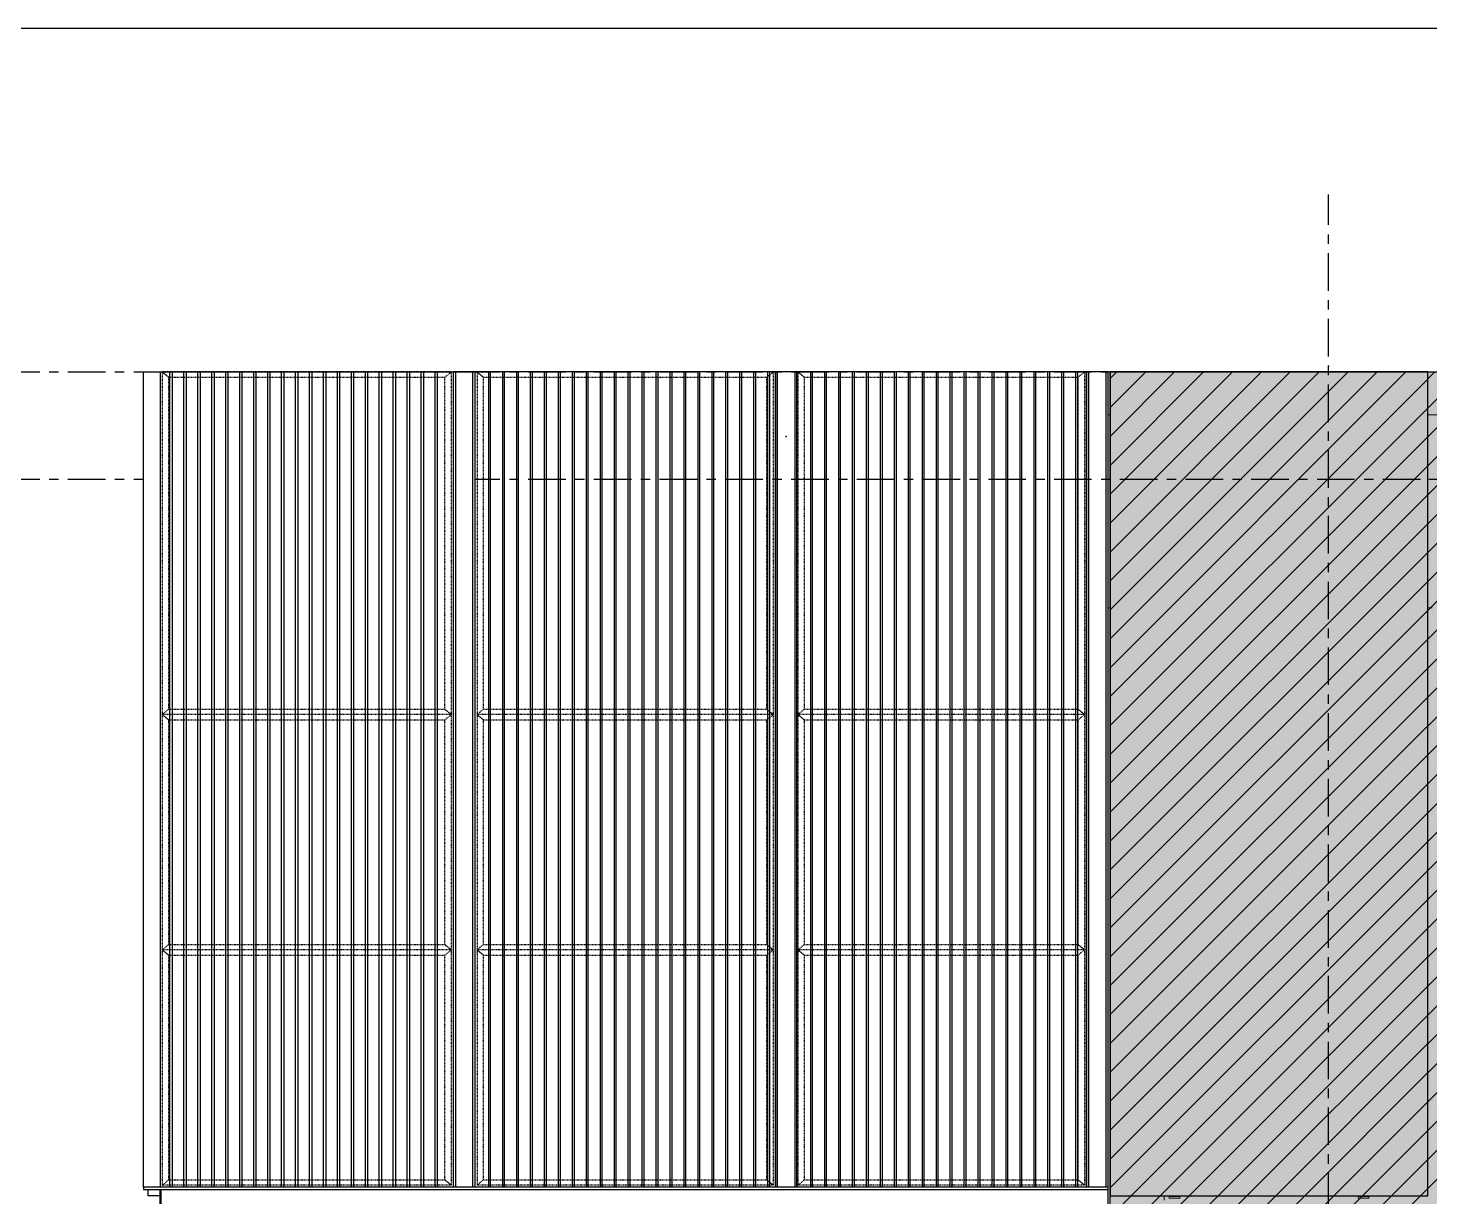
# Model space of a CAD drawing. Header units: millimetres. Extents: x 3774 to 718460, y -768339 to 192544.
# Drawn here: x 442899 to 449429, y -719312 to -713864 of the extents above; entities that cross this region are included whole.
import ezdxf
from ezdxf.enums import TextEntityAlignment as Align
from ezdxf.xclip import XClip

# ---------------------------------------------------------------- set-up
doc = ezdxf.new("R2010")
doc.units = ezdxf.units.MM
doc.header["$XCLIPFRAME"] = 0
doc.set_wipeout_variables(frame=1)
for name, pattern in [('TA_GL_000.70000', [1.925, 0.7, -0.175, 0.175, -0.175, 0.7]), ('TA_HL_001.00000', [6.5, 3.55, -2.95]), ('XKITLINE00', [0]), ('XKITLINE02', [4, 2, -2])]:
    doc.linetypes.add(name, pattern=pattern)
for name, color, linetype in [('000 - 0_SYM_DWG_GRID-BUBBLE_MAIN_COLOR_1', 7, 'Continuous'), ('000 - 0_SYM_DWG_GRIDLINE_MAIN_COLOR_251', 7, 'Continuous'), ('000 - CONCRETE_COL_HATCH_', 7, 'Continuous'), ('000 - CONCRETE_COL_SUB_COLOR_1', 7, 'Continuous'), ('010 - ASPG_EXTR_MAIN_COLOR_2', 7, 'Continuous'), ('010 - ASPG_EXTR_WIPEOUT_', 7, 'Continuous'), ('010 - ASPG_FRAMING_MAIN_COLOR_1', 7, 'Continuous'), ('010 - ASPG_FRAMING_MAIN_COLOR_2', 7, 'Continuous'), ('010 - ASPG_FRAMING_SUB_COLOR_2', 7, 'Continuous'), ('010 - ASPG_FRAMING_SUB_COLOR_3', 7, 'Continuous'), ('010 - ASPG_FRAMING_WIPEOUT_', 7, 'Continuous'), ('DIM', 7, 'Continuous')]:
    doc.layers.add(name, color=color, linetype=linetype)
doc.layers.add('Bolt', color=7, linetype='Continuous', lineweight=0)
doc.layers.add('Part', color=7, linetype='Continuous', lineweight=0)
doc.styles.add('ARIAL', font='arial.ttf')
doc.styles.add('TA', font='', dxfattribs={"height": 4.5})
doc.styles.get('TA').set_extended_font_data('Cordia New')

# ---------------------------------------------------------------- blocks, each defined once
blk = doc.blocks.new('W-1-PP19-ST-ENT2_20260406-084955_STANDARD_PAPER_BLOCK')
at = {"layer": 'DIM', "color": 7}
blk.add_lwpolyline([(775, 0), (0, 0), (0, 443.999987), (775, 443.999987)], close=True, dxfattribs=at)
blk = doc.blocks.new('*A13064188')
at = {"layer": 'Part', "color": 7, "linetype": 'XKITLINE00', "lineweight": 0}
for p, q in [((2425.769529, -31.253462), (2328.969528, -31.253462)), ((2328.969528, -31.253462), (2328.969528, -33.653462)), ((2328.969528, -33.653462), (2363.435963, -33.653462)), ((2375.275963, -33.653462), (2375.435963, -33.653462))]:
    blk.add_line(p, q, dxfattribs=at)
blk = doc.blocks.new('*A13074189')
at = {"layer": 'Part', "color": 7, "linetype": 'XKITLINE00', "lineweight": 0}
for p, q in [((2331.369518, -33.653462), (2363.435963, -33.653462)), ((2331.369518, -38.453462), (2331.369518, -33.653462)), ((2375.275963, -33.653462), (2375.435963, -33.653462)), ((2331.369518, -38.453462), (2363.435963, -38.453462)), ((2375.275963, -38.453462), (2375.435963, -38.453462))]:
    blk.add_line(p, q, dxfattribs=at)
blk = doc.blocks.new('*A13214203')
at = {"layer": 'Part', "color": 7, "linetype": 'XKITLINE00', "lineweight": 0}
for p, q in [((2375.275963, -32.053462), (2363.435963, -32.053462)), ((2363.435963, -32.053462), (2363.435963, -60.373462)), ((2375.275963, -32.053462), (2375.275963, -60.373462)), ((2375.275963, -60.373462), (2363.435963, -60.373462))]:
    blk.add_line(p, q, dxfattribs=at)
blk = doc.blocks.new('*A15364418')
at = {"layer": 'Part', "color": 7, "linetype": 'XKITLINE00', "lineweight": 0}
for p, q in [((2363.049523, -78.053462), (2363.049523, -33.653462)), ((2363.049523, -33.653462), (2363.435963, -33.653462)), ((2365.449523, -60.533462), (2365.449523, -60.373462)), ((2363.049523, -78.053462), (2363.435963, -78.053462))]:
    blk.add_line(p, q, dxfattribs=at)
blk = doc.blocks.new('*A15374419')
at = {"layer": 'Part', "color": 7, "linetype": 'XKITLINE00', "lineweight": 0}
for p, q in [((2328.969518, -78.053462), (2328.969518, -33.653462)), ((2328.969518, -33.653462), (2331.369518, -33.653462)), ((2331.369518, -78.053462), (2331.369518, -33.653462)), ((2328.969518, -78.053462), (2331.369518, -78.053462))]:
    blk.add_line(p, q, dxfattribs=at)
blk = doc.blocks.new('*A15384420')
at = {"layer": 'Part', "color": 7, "linetype": 'XKITLINE00', "lineweight": 0}
for p, q in [((2359.449603, -38.773462), (2358.649603, -38.773462)), ((2358.649603, -44.053462), (2358.649603, -38.773462)), ((2359.449603, -44.053462), (2359.449603, -38.773462)), ((2358.649603, -56.053462), (2358.649603, -44.621462)), ((2359.449603, -56.053462), (2359.449603, -44.621462)), ((2358.649603, -68.053462), (2358.649603, -56.621462)), ((2359.449603, -68.053462), (2359.449603, -56.621462)), ((2358.649603, -80.053462), (2358.649603, -68.621462)), ((2359.449603, -80.053462), (2359.449603, -68.621462)), ((2358.649603, -82.133462), (2358.649603, -80.621462)), ((2359.449603, -82.133462), (2359.449603, -80.621462)), ((2358.649603, -82.133462), (2359.449603, -82.133462))]:
    blk.add_line(p, q, dxfattribs=at)
blk = doc.blocks.new('*A15394421')
at = {"layer": 'Part', "color": 7, "linetype": 'XKITLINE00', "lineweight": 0}
for p, q in [((2335.769518, -38.773462), (2334.969518, -38.773462)), ((2334.969518, -44.053462), (2334.969518, -38.773462)), ((2335.769518, -44.053462), (2335.769518, -38.773462)), ((2334.969518, -56.053462), (2334.969518, -44.621462)), ((2335.769518, -56.053462), (2335.769518, -44.621462)), ((2334.969518, -68.053462), (2334.969518, -56.621462)), ((2335.769518, -68.053462), (2335.769518, -56.621462)), ((2334.969518, -80.053462), (2334.969518, -68.621462)), ((2335.769518, -80.053462), (2335.769518, -68.621462)), ((2334.969518, -82.133462), (2334.969518, -80.621462)), ((2335.769518, -82.133462), (2335.769518, -80.621462)), ((2334.969518, -82.133462), (2335.769518, -82.133462))]:
    blk.add_line(p, q, dxfattribs=at)
blk = doc.blocks.new('*A16154497')
at = {"layer": 'Bolt', "color": 7, "linetype": 'XKITLINE02', "lineweight": 0}
for p, q in [((2329.489525, -56.684822), (2329.489525, -56.341462)), ((2329.489525, -56.684822), (2329.489525, -56.341462)), ((2329.313525, -56.621462), (2329.313525, -56.573462)), ((2329.313525, -56.621462), (2329.313525, -56.573462)), ((2329.433525, -56.573462), (2329.433525, -56.525462)), ((2329.433525, -56.573462), (2329.433525, -56.525462)), ((2329.545525, -56.573462), (2329.545525, -56.525462)), ((2329.545525, -56.573462), (2329.545525, -56.525462)), ((2329.665525, -56.621462), (2329.665525, -56.573462)), ((2329.665525, -56.621462), (2329.665525, -56.573462))]:
    blk.add_line(p, q, dxfattribs=at)
blk = doc.blocks.new('*A16164498')
at = {"layer": 'Bolt', "color": 7, "linetype": 'XKITLINE02', "lineweight": 0}
for p, q in [((2330.369525, -60.356822), (2330.369525, -60.013462)), ((2330.369525, -60.356822), (2330.369525, -60.013462)), ((2330.193525, -60.293462), (2330.193525, -60.213462)), ((2330.193525, -60.293462), (2330.193525, -60.213462)), ((2330.545525, -60.293462), (2330.545525, -60.213462)), ((2330.545525, -60.293462), (2330.545525, -60.213462))]:
    blk.add_line(p, q, dxfattribs=at)
blk = doc.blocks.new('*A16174499')
at = {"layer": 'Bolt', "color": 7, "linetype": 'XKITLINE00', "lineweight": 0}
for p, q in [((2330.257525, -59.933462), (2330.332117, -59.933462)), ((2330.369525, -59.821462), (2330.369525, -59.896054)), ((2330.369525, -60.045462), (2330.369525, -59.97087)), ((2330.481525, -59.933462), (2330.406933, -59.933462))]:
    blk.add_line(p, q, dxfattribs=at)
blk = doc.blocks.new('*A16184500')
at = {"layer": 'Bolt', "color": 7, "linetype": 'XKITLINE02', "lineweight": 0}
for p, q in [((2329.489522, -56.684822), (2329.489522, -56.341462)), ((2329.489522, -56.684822), (2329.489522, -56.341462)), ((2329.313522, -56.621462), (2329.313522, -56.573462)), ((2329.313522, -56.621462), (2329.313522, -56.573462)), ((2329.433522, -56.573462), (2329.433522, -56.525462)), ((2329.433522, -56.573462), (2329.433522, -56.525462)), ((2329.545522, -56.573462), (2329.545522, -56.525462)), ((2329.545522, -56.573462), (2329.545522, -56.525462)), ((2329.665522, -56.621462), (2329.665522, -56.573462)), ((2329.665522, -56.621462), (2329.665522, -56.573462))]:
    blk.add_line(p, q, dxfattribs=at)
blk = doc.blocks.new('*A16194501')
at = {"layer": 'Bolt', "color": 7, "linetype": 'XKITLINE02', "lineweight": 0}
for p, q in [((2330.369526, -60.356822), (2330.369526, -60.013462)), ((2330.369526, -60.356822), (2330.369526, -60.013462)), ((2330.193526, -60.293462), (2330.193526, -60.213462)), ((2330.193526, -60.293462), (2330.193526, -60.213462)), ((2330.545526, -60.293462), (2330.545526, -60.213462)), ((2330.545526, -60.293462), (2330.545526, -60.213462))]:
    blk.add_line(p, q, dxfattribs=at)
blk = doc.blocks.new('*A16204502')
at = {"layer": 'Bolt', "color": 7, "linetype": 'XKITLINE00', "lineweight": 0}
for p, q in [((2330.257526, -59.933462), (2330.332118, -59.933462)), ((2330.369526, -59.821462), (2330.369526, -59.896054)), ((2330.369526, -60.045462), (2330.369526, -59.97087)), ((2330.481526, -59.933462), (2330.406934, -59.933462))]:
    blk.add_line(p, q, dxfattribs=at)
blk = doc.blocks.new('*A16214503')
at = {"layer": 'Bolt', "color": 7, "linetype": 'XKITLINE02', "lineweight": 0}
for p, q in [((2329.489525, -44.684822), (2329.489525, -44.341462)), ((2329.489525, -44.684822), (2329.489525, -44.341462)), ((2329.313525, -44.621462), (2329.313525, -44.573462)), ((2329.313525, -44.621462), (2329.313525, -44.573462)), ((2329.433525, -44.573462), (2329.433525, -44.525462)), ((2329.433525, -44.573462), (2329.433525, -44.525462)), ((2329.545525, -44.573462), (2329.545525, -44.525462)), ((2329.545525, -44.573462), (2329.545525, -44.525462)), ((2329.665525, -44.621462), (2329.665525, -44.573462)), ((2329.665525, -44.621462), (2329.665525, -44.573462))]:
    blk.add_line(p, q, dxfattribs=at)
blk = doc.blocks.new('*A16224504')
at = {"layer": 'Bolt', "color": 7, "linetype": 'XKITLINE02', "lineweight": 0}
for p, q in [((2329.489522, -44.684822), (2329.489522, -44.341462)), ((2329.489522, -44.684822), (2329.489522, -44.341462)), ((2329.313522, -44.621462), (2329.313522, -44.573462)), ((2329.313522, -44.621462), (2329.313522, -44.573462)), ((2329.433522, -44.573462), (2329.433522, -44.525462)), ((2329.433522, -44.573462), (2329.433522, -44.525462)), ((2329.545522, -44.573462), (2329.545522, -44.525462)), ((2329.545522, -44.573462), (2329.545522, -44.525462)), ((2329.665522, -44.621462), (2329.665522, -44.573462)), ((2329.665522, -44.621462), (2329.665522, -44.573462))]:
    blk.add_line(p, q, dxfattribs=at)
blk = doc.blocks.new('*A16394521')
at = {"layer": 'Bolt', "color": 7, "linetype": 'XKITLINE00', "lineweight": 0}
for p, q in [((2330.257526, -38.973462), (2330.332118, -38.973462)), ((2330.369526, -38.861462), (2330.369526, -38.936054)), ((2330.369526, -39.085462), (2330.369526, -39.01087)), ((2330.481526, -38.973462), (2330.406934, -38.973462))]:
    blk.add_line(p, q, dxfattribs=at)
blk = doc.blocks.new('*A16404522')
at = {"layer": 'Bolt', "color": 7, "linetype": 'XKITLINE02', "lineweight": 0}
for p, q in [((2330.193526, -38.613462), (2330.193526, -38.693462)), ((2330.193526, -38.613462), (2330.193526, -38.693462)), ((2330.369526, -38.550102), (2330.369526, -38.893462)), ((2330.369526, -38.550102), (2330.369526, -38.893462)), ((2330.545526, -38.613462), (2330.545526, -38.693462)), ((2330.545526, -38.613462), (2330.545526, -38.693462))]:
    blk.add_line(p, q, dxfattribs=at)
blk = doc.blocks.new('*A16414523')
at = {"layer": 'Bolt', "color": 7, "linetype": 'XKITLINE00', "lineweight": 0}
for p, q in [((2330.257525, -38.973462), (2330.332117, -38.973462)), ((2330.369525, -38.861462), (2330.369525, -38.936054)), ((2330.369525, -39.085462), (2330.369525, -39.01087)), ((2330.481525, -38.973462), (2330.406933, -38.973462))]:
    blk.add_line(p, q, dxfattribs=at)
blk = doc.blocks.new('*A16424524')
at = {"layer": 'Bolt', "color": 7, "linetype": 'XKITLINE02', "lineweight": 0}
for p, q in [((2330.193525, -38.613462), (2330.193525, -38.693462)), ((2330.193525, -38.613462), (2330.193525, -38.693462)), ((2330.369525, -38.550102), (2330.369525, -38.893462)), ((2330.369525, -38.550102), (2330.369525, -38.893462)), ((2330.545525, -38.613462), (2330.545525, -38.693462)), ((2330.545525, -38.613462), (2330.545525, -38.693462))]:
    blk.add_line(p, q, dxfattribs=at)
blk = doc.blocks.new('*A16434525')
at = {"layer": 'Part', "color": 7, "linetype": 'XKITLINE00', "lineweight": 0}
for p, q in [((2362.889518, -56.053462), (2331.529518, -56.053462)), ((2331.529518, -56.573462), (2331.529518, -56.053462)), ((2362.889518, -56.573462), (2362.889518, -56.053462)), ((2362.889518, -56.573462), (2331.529518, -56.573462))]:
    blk.add_line(p, q, dxfattribs=at)
blk = doc.blocks.new('*A16444526')
at = {"layer": 'Part', "color": 7, "linetype": 'XKITLINE00', "lineweight": 0}
for p, q in [((2362.889518, -44.053462), (2331.529518, -44.053462)), ((2331.529518, -44.573462), (2331.529518, -44.053462)), ((2362.889518, -44.573462), (2362.889518, -44.053462)), ((2362.889518, -44.573462), (2331.529518, -44.573462))]:
    blk.add_line(p, q, dxfattribs=at)
blk = doc.blocks.new('*A16454527')
at = {"layer": 'Part', "color": 7, "linetype": 'XKITLINE00', "lineweight": 0}
for p, q in [((2358.649603, -44.573462), (2358.649603, -44.621462)), ((2358.649603, -44.621462), (2359.449603, -44.621462)), ((2359.449603, -44.621462), (2359.449603, -44.573462))]:
    blk.add_line(p, q, dxfattribs=at)
blk = doc.blocks.new('*A16464528')
at = {"layer": 'Part', "color": 7, "linetype": 'XKITLINE00', "lineweight": 0}
for p, q in [((2359.025603, -45.421462), (2359.025603, -44.621462)), ((2359.025603, -44.621462), (2359.073603, -44.621462)), ((2359.025603, -44.861462), (2359.073603, -44.861462)), ((2359.073603, -45.421462), (2359.073603, -44.621462)), ((2359.025603, -45.421462), (2359.073603, -45.421462))]:
    blk.add_line(p, q, dxfattribs=at)
blk = doc.blocks.new('*A16474529')
at = {"layer": 'Part', "color": 7, "linetype": 'XKITLINE00', "lineweight": 0}
for p, q in [((2358.649603, -56.573462), (2358.649603, -56.621462)), ((2358.649603, -56.621462), (2359.449603, -56.621462)), ((2359.449603, -56.621462), (2359.449603, -56.573462))]:
    blk.add_line(p, q, dxfattribs=at)
blk = doc.blocks.new('*A16484530')
at = {"layer": 'Part', "color": 7, "linetype": 'XKITLINE00', "lineweight": 0}
for p, q in [((2359.025603, -57.421462), (2359.025603, -56.621462)), ((2359.025603, -56.621462), (2359.073603, -56.621462)), ((2359.025603, -56.861462), (2359.073603, -56.861462)), ((2359.073603, -57.421462), (2359.073603, -56.621462)), ((2359.025603, -57.421462), (2359.073603, -57.421462))]:
    blk.add_line(p, q, dxfattribs=at)
blk = doc.blocks.new('*A16494531')
at = {"layer": 'Part', "color": 7, "linetype": 'XKITLINE00', "lineweight": 0}
for p, q in [((2365.635964, -60.453462), (2365.635964, -60.373462)), ((2365.635964, -60.453462), (2366.035964, -60.453462)), ((2365.675964, -60.393462), (2365.675964, -60.373462)), ((2366.035964, -60.393462), (2365.675964, -60.393462)), ((2366.035964, -60.453462), (2366.035964, -60.393462))]:
    blk.add_line(p, q, dxfattribs=at)
blk = doc.blocks.new('*A16514533')
at = {"layer": 'Part', "color": 7, "linetype": 'XKITLINE00', "lineweight": 0}
for p, q in [((2334.969518, -56.573462), (2334.969518, -56.621462)), ((2334.969518, -56.621462), (2335.769518, -56.621462)), ((2335.769518, -56.621462), (2335.769518, -56.573462))]:
    blk.add_line(p, q, dxfattribs=at)
blk = doc.blocks.new('*A16524534')
at = {"layer": 'Part', "color": 7, "linetype": 'XKITLINE00', "lineweight": 0}
for p, q in [((2335.345518, -57.421462), (2335.345518, -56.621462)), ((2335.345518, -56.621462), (2335.393518, -56.621462)), ((2335.345518, -56.861462), (2335.393518, -56.861462)), ((2335.393518, -57.421462), (2335.393518, -56.621462)), ((2335.345518, -57.421462), (2335.393518, -57.421462))]:
    blk.add_line(p, q, dxfattribs=at)
blk = doc.blocks.new('*A16534535')
at = {"layer": 'Part', "color": 7, "linetype": 'XKITLINE00', "lineweight": 0}
for p, q in [((2334.969518, -44.573462), (2334.969518, -44.621462)), ((2334.969518, -44.621462), (2335.769518, -44.621462)), ((2335.769518, -44.621462), (2335.769518, -44.573462))]:
    blk.add_line(p, q, dxfattribs=at)
blk = doc.blocks.new('*A16544536')
at = {"layer": 'Part', "color": 7, "linetype": 'XKITLINE00', "lineweight": 0}
for p, q in [((2335.345518, -45.421462), (2335.345518, -44.621462)), ((2335.345518, -44.621462), (2335.393518, -44.621462)), ((2335.345518, -44.861462), (2335.393518, -44.861462)), ((2335.393518, -45.421462), (2335.393518, -44.621462)), ((2335.345518, -45.421462), (2335.393518, -45.421462))]:
    blk.add_line(p, q, dxfattribs=at)
blk = doc.blocks.new('*A16754557')
at = {"layer": 'Bolt'}
for points in [[(2358.754, -44.573), (2358.754, -44.525), (2358.866, -44.525), (2358.866, -44.573)], [(2358.754, -44.621), (2358.754, -44.573), (2358.866, -44.573), (2358.866, -44.621)], [(2359.234, -44.573), (2359.234, -44.525), (2359.346, -44.525), (2359.346, -44.573)], [(2359.234, -44.621), (2359.234, -44.573), (2359.346, -44.573), (2359.346, -44.621)]]:
    blk.add_hatch(color=7, dxfattribs=at).paths.add_polyline_path(points, flags=17)
at = {"layer": 'Bolt', "color": 7, "linetype": 'XKITLINE00', "lineweight": 0}
for p, q in [((2358.81, -44.685), (2358.81, -44.341)), ((2359.29, -44.685), (2359.29, -44.341)), ((2358.754, -44.573), (2358.754, -44.525)), ((2358.754, -44.621), (2358.754, -44.573)), ((2358.866, -44.573), (2358.866, -44.525)), ((2358.866, -44.621), (2358.866, -44.573)), ((2359.234, -44.573), (2359.234, -44.525)), ((2359.234, -44.621), (2359.234, -44.573)), ((2359.346, -44.573), (2359.346, -44.525)), ((2359.346, -44.621), (2359.346, -44.573))]:
    blk.add_line(p, q, dxfattribs=at)
blk = doc.blocks.new('*A16764558')
at = {"layer": 'Bolt'}
for points in [[(2358.754, -56.573), (2358.754, -56.525), (2358.866, -56.525), (2358.866, -56.573)], [(2358.754, -56.621), (2358.754, -56.573), (2358.866, -56.573), (2358.866, -56.621)], [(2359.234, -56.573), (2359.234, -56.525), (2359.346, -56.525), (2359.346, -56.573)], [(2359.234, -56.621), (2359.234, -56.573), (2359.346, -56.573), (2359.346, -56.621)]]:
    blk.add_hatch(color=7, dxfattribs=at).paths.add_polyline_path(points, flags=17)
at = {"layer": 'Bolt', "color": 7, "linetype": 'XKITLINE00', "lineweight": 0}
for p, q in [((2358.81, -56.685), (2358.81, -56.341)), ((2359.29, -56.685), (2359.29, -56.341)), ((2358.754, -56.573), (2358.754, -56.525)), ((2358.754, -56.621), (2358.754, -56.573)), ((2358.866, -56.573), (2358.866, -56.525)), ((2358.866, -56.621), (2358.866, -56.573)), ((2359.234, -56.573), (2359.234, -56.525)), ((2359.234, -56.621), (2359.234, -56.573)), ((2359.346, -56.573), (2359.346, -56.525)), ((2359.346, -56.621), (2359.346, -56.573))]:
    blk.add_line(p, q, dxfattribs=at)
blk = doc.blocks.new('*A16774559')
at = {"layer": 'Bolt'}
for points in [[(2335.074, -56.573), (2335.074, -56.525), (2335.186, -56.525), (2335.186, -56.573)], [(2335.074, -56.621), (2335.074, -56.573), (2335.186, -56.573), (2335.186, -56.621)], [(2335.554, -56.573), (2335.554, -56.525), (2335.666, -56.525), (2335.666, -56.573)], [(2335.554, -56.621), (2335.554, -56.573), (2335.666, -56.573), (2335.666, -56.621)]]:
    blk.add_hatch(color=7, dxfattribs=at).paths.add_polyline_path(points, flags=17)
at = {"layer": 'Bolt', "color": 7, "linetype": 'XKITLINE00', "lineweight": 0}
for p, q in [((2335.13, -56.685), (2335.13, -56.341)), ((2335.61, -56.685), (2335.61, -56.341)), ((2335.074, -56.573), (2335.074, -56.525)), ((2335.074, -56.621), (2335.074, -56.573)), ((2335.186, -56.573), (2335.186, -56.525)), ((2335.186, -56.621), (2335.186, -56.573)), ((2335.554, -56.573), (2335.554, -56.525)), ((2335.554, -56.621), (2335.554, -56.573)), ((2335.666, -56.573), (2335.666, -56.525)), ((2335.666, -56.621), (2335.666, -56.573))]:
    blk.add_line(p, q, dxfattribs=at)
blk = doc.blocks.new('*A16784560')
at = {"layer": 'Bolt'}
for points in [[(2335.074, -44.573), (2335.074, -44.525), (2335.186, -44.525), (2335.186, -44.573)], [(2335.074, -44.621), (2335.074, -44.573), (2335.186, -44.573), (2335.186, -44.621)], [(2335.554, -44.573), (2335.554, -44.525), (2335.666, -44.525), (2335.666, -44.573)], [(2335.554, -44.621), (2335.554, -44.573), (2335.666, -44.573), (2335.666, -44.621)]]:
    blk.add_hatch(color=7, dxfattribs=at).paths.add_polyline_path(points, flags=17)
at = {"layer": 'Bolt', "color": 7, "linetype": 'XKITLINE00', "lineweight": 0}
for p, q in [((2335.13, -44.685), (2335.13, -44.341)), ((2335.61, -44.685), (2335.61, -44.341)), ((2335.074, -44.573), (2335.074, -44.525)), ((2335.074, -44.621), (2335.074, -44.573)), ((2335.186, -44.573), (2335.186, -44.525)), ((2335.186, -44.621), (2335.186, -44.573)), ((2335.554, -44.573), (2335.554, -44.525)), ((2335.554, -44.621), (2335.554, -44.573)), ((2335.666, -44.573), (2335.666, -44.525)), ((2335.666, -44.621), (2335.666, -44.573))]:
    blk.add_line(p, q, dxfattribs=at)
blk = doc.blocks.new('*A16914573')
at = {"layer": 'Part', "color": 7, "linetype": 'XKITLINE00', "lineweight": 0}
for p, q in [((2372.675964, -60.453462), (2372.675964, -60.373462)), ((2372.675964, -60.453462), (2373.075964, -60.453462)), ((2372.715964, -60.393462), (2372.715964, -60.373462)), ((2373.075964, -60.393462), (2372.715964, -60.393462)), ((2373.075964, -60.453462), (2373.075964, -60.393462))]:
    blk.add_line(p, q, dxfattribs=at)
blk = doc.blocks.new('*A16924574')
at = {"layer": 'Part', "color": 7, "linetype": 'XKITLINE00', "lineweight": 0}
for p, q in [((2334.489518, -38.693462), (2334.489518, -38.613462)), ((2334.489518, -38.613462), (2336.249518, -38.613462)), ((2336.249518, -38.693462), (2336.249518, -38.613462)), ((2334.489518, -38.693462), (2336.249518, -38.693462))]:
    blk.add_line(p, q, dxfattribs=at)
blk = doc.blocks.new('*A16934575')
at = {"layer": 'Part', "color": 7, "linetype": 'XKITLINE00', "lineweight": 0}
for p, q in [((2334.489518, -38.613462), (2334.329518, -38.453462)), ((2336.249518, -38.613462), (2334.489518, -38.613462)), ((2336.409518, -38.453462), (2336.249518, -38.613462))]:
    blk.add_line(p, q, dxfattribs=at)
blk = doc.blocks.new('*A16944576')
at = {"layer": 'Part', "color": 7, "linetype": 'XKITLINE00', "lineweight": 0}
for p, q in [((2335.393518, -38.773462), (2335.393518, -38.693462)), ((2335.433518, -38.773462), (2335.433518, -38.733462)), ((2335.433518, -38.733462), (2335.873518, -38.733462)), ((2335.873518, -38.733462), (2335.873518, -38.693462))]:
    blk.add_line(p, q, dxfattribs=at)
blk = doc.blocks.new('*A16954577')
at = {"layer": 'Part', "color": 7, "linetype": 'XKITLINE00', "lineweight": 0}
for p, q in [((2358.169603, -38.693462), (2358.169603, -38.613462)), ((2358.169603, -38.613462), (2359.929603, -38.613462)), ((2359.929603, -38.693462), (2359.929603, -38.613462)), ((2358.169603, -38.693462), (2359.929603, -38.693462))]:
    blk.add_line(p, q, dxfattribs=at)
blk = doc.blocks.new('*A16964578')
at = {"layer": 'Part', "color": 7, "linetype": 'XKITLINE00', "lineweight": 0}
for p, q in [((2358.169603, -38.613462), (2358.009603, -38.453462)), ((2359.929603, -38.613462), (2358.169603, -38.613462)), ((2360.089603, -38.453462), (2359.929603, -38.613462))]:
    blk.add_line(p, q, dxfattribs=at)
blk = doc.blocks.new('*A16974579')
at = {"layer": 'Part', "color": 7, "linetype": 'XKITLINE00', "lineweight": 0}
for p, q in [((2359.073603, -38.773462), (2359.073603, -38.693462)), ((2359.113603, -38.773462), (2359.113603, -38.733462)), ((2359.113603, -38.733462), (2359.553603, -38.733462)), ((2359.553603, -38.733462), (2359.553603, -38.693462))]:
    blk.add_line(p, q, dxfattribs=at)
blk = doc.blocks.new('*A16984580')
at = {"layer": 'Bolt', "color": 7, "linetype": 'XKITLINE02', "lineweight": 0}
for p, q in [((2335.282158, -38.973462), (2335.625518, -38.973462)), ((2335.345518, -38.917462), (2335.393518, -38.917462)), ((2335.345518, -39.029462), (2335.393518, -39.029462)), ((2335.393518, -38.917462), (2335.433518, -38.917462)), ((2335.393518, -39.029462), (2335.433518, -39.029462))]:
    blk.add_line(p, q, dxfattribs=at)
blk = doc.blocks.new('*A16994581')
at = {"layer": 'Bolt'}
for points in [[(2334.786, -38.613), (2334.786, -38.693), (2334.674, -38.693), (2334.674, -38.613)], [(2336.066, -38.613), (2336.066, -38.693), (2335.954, -38.693), (2335.954, -38.613)]]:
    blk.add_hatch(color=7, dxfattribs=at).paths.add_polyline_path(points, flags=17)
at = {"layer": 'Bolt', "color": 7, "linetype": 'XKITLINE00', "lineweight": 0}
for p, q in [((2334.674, -38.613), (2334.674, -38.693)), ((2334.73, -38.55), (2334.73, -38.893)), ((2334.786, -38.613), (2334.786, -38.693)), ((2335.954, -38.613), (2335.954, -38.693)), ((2336.01, -38.55), (2336.01, -38.893)), ((2336.066, -38.613), (2336.066, -38.693))]:
    blk.add_line(p, q, dxfattribs=at)
blk = doc.blocks.new('*A17004582')
at = {"layer": 'Bolt', "color": 7, "linetype": 'XKITLINE02', "lineweight": 0}
for p, q in [((2358.962243, -38.973462), (2359.305603, -38.973462)), ((2359.025603, -38.917462), (2359.073603, -38.917462)), ((2359.025603, -39.029462), (2359.073603, -39.029462)), ((2359.073603, -38.917462), (2359.113603, -38.917462)), ((2359.073603, -39.029462), (2359.113603, -39.029462))]:
    blk.add_line(p, q, dxfattribs=at)
blk = doc.blocks.new('*A17014583')
at = {"layer": 'Bolt'}
for points in [[(2358.466, -38.613), (2358.466, -38.693), (2358.354, -38.693), (2358.354, -38.613)], [(2359.746, -38.613), (2359.746, -38.693), (2359.634, -38.693), (2359.634, -38.613)]]:
    blk.add_hatch(color=7, dxfattribs=at).paths.add_polyline_path(points, flags=17)
at = {"layer": 'Bolt', "color": 7, "linetype": 'XKITLINE00', "lineweight": 0}
for p, q in [((2358.354, -38.613), (2358.354, -38.693)), ((2358.41, -38.55), (2358.41, -38.893)), ((2358.466, -38.613), (2358.466, -38.693)), ((2359.634, -38.613), (2359.634, -38.693)), ((2359.69, -38.55), (2359.69, -38.893)), ((2359.746, -38.613), (2359.746, -38.693))]:
    blk.add_line(p, q, dxfattribs=at)
blk = doc.blocks.new('*U8561')
at = {"color": 7}
blk.add_wipeout([(0, 0), (1480, 0), (1480, 3840), (0, 3840)], dxfattribs=at)
blk.add_lwpolyline([(0, 0), (1480, 0), (1480, 3840), (0, 3840)], close=True, dxfattribs=at)
blk = doc.blocks.new('W-1-PP19-SE-ENT3_20260407-111149_PP19_ENT3_SE_ELE3')
at = {"color": 7, "lineweight": 0, "xscale": 125, "yscale": 125, "zscale": 125}
for name in ['*A13064188', '*A13214203', '*A15374419', '*A13074189', '*A15364418', '*A16934575', '*A16964578', '*A16424524', '*A16404522', '*A16414523', '*A16394521', '*A16924574', '*A16994581', '*A15394421', '*A16984580', '*A16944576', '*A16954577', '*A17014583', '*A15384420', '*A17004582', '*A16974579', '*A16444526', '*A16224504', '*A16214503', '*A16534535', '*A16784560', '*A16544536', '*A16454527', '*A16754557', '*A16464528', '*A16434525', '*A16184500', '*A16154497', '*A16514533', '*A16774559', '*A16524534', '*A16474529', '*A16764558', '*A16484530', '*A16174499', '*A16204502', '*A16164498', '*A16194501', '*A16494531', '*A16914573']:
    blk.add_blockref(name, (-296446.190625, 122106.68275), dxfattribs=at)
at = {"color": 7}
blk.add_blockref('*U8561', (-1016.69525, 114560), dxfattribs=at)
blk = doc.blocks.new('A$Cc95a8f7c')
at = {"layer": '000 - CONCRETE_COL_HATCH_', "transparency": 33554585}
h = blk.add_hatch(dxfattribs=at)
h.set_pattern_fill('AR-CONC', scale=2.5)
h.paths.add_polyline_path([(-9706.691625, -12559.999625), (-14206.257875, -12559.999625), (-14206.257875, -15540), (-24.997375, -15540), (-24.997375, -12559.999625), (-3726.691625, -12559.999625), (-3726.691625, 300), (-9706.691625, 300)])
h = blk.add_hatch(dxfattribs=at)
h.set_pattern_fill('ANSI31', scale=30)
h.paths.add_polyline_path([(-3726.691625, -12559.999625), (-24.997375, -12559.999625), (-24.997375, -15540), (-14206.257875, -15540), (-14206.257875, -12559.999625), (-9706.691625, -12559.999625), (-9706.691625, 300), (-3726.691625, 300)])
at = {"layer": '000 - CONCRETE_COL_HATCH_', "color": 7}
blk.add_lwpolyline([(-3726.691625, -12559.999625), (-24.997375, -12559.999625), (-24.997375, -15540), (-14206.257875, -15540), (-14206.257875, -12559.999625), (-9706.691625, -12559.999625), (-9706.691625, 300), (-3726.691625, 300)], close=True, dxfattribs=at)
blk.add_lwpolyline([(-3726.691625, -12559.999625), (-24.997375, -12559.999625), (-24.997375, -15540), (-14206.257875, -15540), (-14206.257875, -12559.999625), (-9706.691625, -12559.999625), (-9706.691625, 300), (-3726.691625, 300)], close=True, dxfattribs=at)
blk.add_lwpolyline([(-3726.691625, -12559.999625), (-24.997375, -12559.999625), (-24.997375, -15540), (-14206.257875, -15540), (-14206.257875, -12559.999625), (-9706.691625, -12559.999625), (-9706.691625, 300), (-3726.691625, 300)], close=True, dxfattribs=at)
blk.add_lwpolyline([(-3726.691625, -12559.999625), (-24.997375, -12559.999625), (-24.997375, -15540), (-14206.257875, -15540), (-14206.257875, -12559.999625), (-9706.691625, -12559.999625), (-9706.691625, 300), (-3726.691625, 300)], close=True, dxfattribs=at)
blk = doc.blocks.new('W-1-PP19-SE-ENT3_20260407-141310_PP19_ENT3_PRECAST_HATCH')
at = {"color": 7}
blk.add_blockref('A$Cc95a8f7c', (-46357.4, 85502.9), dxfattribs=at)
blk = doc.blocks.new('W-1-PP19-SE-ENT3_20260407-141433PP19_ENT3_PRECAST_HATCH')
at = {"color": 7}
blk.add_blockref('W-1-PP19-SE-ENT3_20260407-141310_PP19_ENT3_PRECAST_HATCH', (55047.4, 32597.1), dxfattribs=at)
blk = doc.blocks.new('*U7975')
at = {"layer": '000 - 0_SYM_DWG_GRIDLINE_MAIN_COLOR_251', "color": 7, "linetype": 'ByBlock', "ltscale": 5}
blk.add_line((16, 0), (-354.34, 0), dxfattribs=at)
at = {"layer": '000 - 0_SYM_DWG_GRIDLINE_MAIN_COLOR_251', "color": 7}
blk.add_point((-338.34, 0), dxfattribs=at)
at = {"color": 7, "style": 'TA', "flags": 1}
blk.add_attdef('LOCATION', (6, -6), '', height=4.5, rotation=270, dxfattribs=at)
at = {"layer": '000 - 0_SYM_DWG_GRID-BUBBLE_MAIN_COLOR_1', "color": 7, "style": 'ARIAL'}
blk.add_attdef('GRID-HEAD', text='', height=4, rotation=90, dxfattribs=at).set_placement((34, 0), align=Align.MIDDLE_CENTER)
blk = doc.blocks.new('*U5908')
at = {"layer": '000 - 0_SYM_DWG_GRIDLINE_MAIN_COLOR_251', "color": 7, "linetype": 'ByBlock', "ltscale": 5}
blk.add_line((10, 0), (-471.24, 0), dxfattribs=at)
at = {"color": 7, "style": 'TA', "flags": 1}
blk.add_attdef('LOCATION', (6, -6), '', height=4.5, rotation=270, dxfattribs=at)
blk = doc.blocks.new('W-1-PP19-SE-ENT3_20260407-142507PP19_ENT3_ELE1_DIMS_2')
at = {"layer": '000 - 0_SYM_DWG_GRIDLINE_MAIN_COLOR_251', "color": 7, "linetype": 'TA_GL_000.70000'}
for name, p, xscale, yscale, zscale, rotation in [('*U7975', (0, 101510), 50.00000000000007, 50.00000000000007, 50.00000000000007, 270), ('*U5908', (-12415.2, 118400), 50.00000000000003, 50.00000000000003, 50.00000000000003, 180), ('*U5908', (-12415.2, 117900), 50.00000000000003, 50.00000000000003, 50.00000000000003, 180)]:
    blk.add_blockref(name, p, dxfattribs=dict(at, xscale=xscale, yscale=yscale, zscale=zscale, rotation=rotation))
blk = doc.blocks.new('*U8526')
at = {"color": 7}
blk.add_wipeout([(0, 0), (150, 0), (150, 3840), (0, 3840)], dxfattribs=at)
blk.add_lwpolyline([(0, 0), (150, 0), (150, 3840), (0, 3840)], close=True, dxfattribs=at)
blk = doc.blocks.new('A$C65995555')
at = {"layer": '000 - CONCRETE_COL_SUB_COLOR_1', "color": 7, "xscale": -1}
blk.add_blockref('*U8526', (-5348.5, 16300), dxfattribs=at)
at = {"layer": '000 - CONCRETE_COL_HATCH_'}
h = blk.add_hatch(dxfattribs=at)
h.set_pattern_fill('AR-CONC', scale=2)
h.paths.add_polyline_path([(-5348.5, 19840), (-5498.5, 19840), (-5498.5, 16300), (-5348.5, 16300)])
h = blk.add_hatch(dxfattribs=at)
h.set_pattern_fill('AR-CONC', scale=2)
h.set_pattern_definition([(50, (0, -3000), (364.3693, -31.878), [38.1, -419.1]), (355, (0, -3000), (-70.487, 382.114), [30.48, -335.281]), (100.4514, (30.36, -3002.66), (293.8825, 350.2355), [32.38, -356.1805]), (46.1842, (0, -2898.4), (542.158, -84.085), [57.15, -628.65]), (96.6356, (45.2, -2905.4), (474.808, 494.852), [48.57, -534.271]), (351.184, (0, -2898.4), (474.808, 494.852), [45.72, -502.92]), (21, (50.8, -2923.8), (303.229, -204.5304), [38.1, -419.1]), (326, (50.8, -2923.8), (123.604, 368.376), [30.48, -335.28]), (71.4514, (76.07, -2940.84), (426.833, 163.8455), [32.38, -356.18]), (37.5, (0, -3000), (6.1772, 169.1101), [0, -331.216, 0, -340.36, 0, -336.55]), (7.5, (0, -3000), (133.6393, 200.3611), [0, -194.056, 0, -323.596, 0, -128.27]), (327.5, (-113.28, -3000), (271.1812, -11.4575), [0, -127, 0, -396.24, 0, -525.78]), (317.5, (-164.08, -3000), (296.2584, 50.853), [0, -165.1, 0, -263.144, 0, -373.38])])
h.paths.add_polyline_path([(-5348.5, 16840), (-5498.5, 16840), (-5498.5, 13300), (-5348.5, 13300)])
blk = doc.blocks.new('*U8037')
at = {"layer": '010 - ASPG_FRAMING_SUB_COLOR_3', "color": 7, "linetype": 'ByBlock'}
for points in [[(0, 0), (0, 1346.3), (25, 1316.3), (25, 30), (0, 0)], [(1096.7, 1346.3), (0, 1346.3), (25, 1316.3), (1071.7, 1316.3)], [(1096.7, 0), (1096.7, 1346.3), (1071.7, 1316.3), (1071.7, 30), (1096.7, 0)], [(25, 30), (1071.7, 30), (1096.7, 0), (0, 0), (25, 30)]]:
    blk.add_lwpolyline(points, close=True, dxfattribs=at)
blk = doc.blocks.new('*U8036')
at = {"layer": '010 - ASPG_FRAMING_SUB_COLOR_3', "color": 7, "linetype": 'ByBlock'}
for points in [[(0, 0), (0, 1380), (25, 1350), (25, 30), (0, 0)], [(1096.7, 1380), (0, 1380), (25, 1350), (1071.7, 1350)], [(1096.7, 0), (1096.7, 1380), (1071.7, 1350), (1071.7, 30), (1096.7, 0)], [(25, 30), (1071.7, 30), (1096.7, 0), (0, 0), (25, 30)]]:
    blk.add_lwpolyline(points, close=True, dxfattribs=at)
blk = doc.blocks.new('*U8035')
at = {"layer": '010 - ASPG_FRAMING_SUB_COLOR_3', "color": 7, "linetype": 'ByBlock'}
for points in [[(0, 0), (0, 1335), (25, 1305), (25, 30), (0, 0)], [(1096.7, 1335), (0, 1335), (25, 1305), (1071.7, 1305)], [(1096.7, 0), (1096.7, 1335), (1071.7, 1305), (1071.7, 30), (1096.7, 0)], [(25, 30), (1071.7, 30), (1096.7, 0), (0, 0), (25, 30)]]:
    blk.add_lwpolyline(points, close=True, dxfattribs=at)
blk = doc.blocks.new('*U8493')
at = {"layer": '010 - ASPG_FRAMING_SUB_COLOR_3', "color": 7, "linetype": 'ByBlock'}
for points in [[(0, 0), (0, 1346.3), (25, 1316.3), (25, 30), (0, 0)], [(1596.7, 1346.3), (0, 1346.3), (25, 1316.3), (1571.7, 1316.3)], [(1596.7, 0), (1596.7, 1346.3), (1571.7, 1316.3), (1571.7, 30), (1596.7, 0)], [(25, 30), (1571.7, 30), (1596.7, 0), (0, 0), (25, 30)]]:
    blk.add_lwpolyline(points, close=True, dxfattribs=at)
blk = doc.blocks.new('*U8494')
at = {"layer": '010 - ASPG_FRAMING_SUB_COLOR_3', "color": 7, "linetype": 'ByBlock'}
for points in [[(0, 0), (0, 1380), (25, 1350), (25, 30), (0, 0)], [(1596.7, 1380), (0, 1380), (25, 1350), (1571.7, 1350)], [(1596.7, 0), (1596.7, 1380), (1571.7, 1350), (1571.7, 30), (1596.7, 0)], [(25, 30), (1571.7, 30), (1596.7, 0), (0, 0), (25, 30)]]:
    blk.add_lwpolyline(points, close=True, dxfattribs=at)
blk = doc.blocks.new('*U8495')
at = {"layer": '010 - ASPG_FRAMING_SUB_COLOR_3', "color": 7, "linetype": 'ByBlock'}
for points in [[(0, 0), (0, 1335), (25, 1305), (25, 30), (0, 0)], [(1596.7, 1335), (0, 1335), (25, 1305), (1571.7, 1305)], [(1596.7, 0), (1596.7, 1335), (1571.7, 1305), (1571.7, 30), (1596.7, 0)], [(25, 30), (1571.7, 30), (1596.7, 0), (0, 0), (25, 30)]]:
    blk.add_lwpolyline(points, close=True, dxfattribs=at)
blk = doc.blocks.new('*U8491')
at = {"color": 7}
blk.add_wipeout([(50, 0), (1450, 0), (1450, 12850), (50, 12850)], dxfattribs=at).dxf.layer = '010 - ASPG_EXTR_WIPEOUT_'
at = {"layer": '010 - ASPG_EXTR_MAIN_COLOR_2', "color": 7}
for points in [[(113.3, 0), (123.5, 0), (123.5, 12850), (113.3, 12850)], [(178.3, 0), (188.5, 0), (188.5, 12850), (178.3, 12850)], [(243.3, 0), (253.5, 0), (253.5, 12850), (243.3, 12850)], [(308.3, 0), (318.5, 0), (318.5, 12850), (308.3, 12850)], [(373.3, 0), (383.5, 0), (383.5, 12850), (373.3, 12850)], [(438.3, 0), (448.5, 0), (448.5, 12850), (438.3, 12850)], [(503.3, 0), (513.5, 0), (513.5, 12850), (503.3, 12850)], [(568.3, 0), (578.5, 0), (578.5, 12850), (568.3, 12850)], [(633.3, 0), (643.5, 0), (643.5, 12850), (633.3, 12850)], [(698.3, 0), (708.5, 0), (708.5, 12850), (698.3, 12850)], [(763.3, 0), (773.5, 0), (773.5, 12850), (763.3, 12850)], [(828.3, 0), (838.5, 0), (838.5, 12850), (828.3, 12850)], [(893.3, 0), (903.5, 0), (903.5, 12850), (893.3, 12850)], [(958.3, 0), (968.5, 0), (968.5, 12850), (958.3, 12850)], [(1023.3, 0), (1033.5, 0), (1033.5, 12850), (1023.3, 12850)], [(1088.3, 0), (1098.5, 0), (1098.5, 12850), (1088.3, 12850)], [(1153.3, 0), (1163.5, 0), (1163.5, 12850), (1153.3, 12850)], [(1218.3, 0), (1228.5, 0), (1228.5, 12850), (1218.3, 12850)], [(1283.3, 0), (1293.5, 0), (1293.5, 12850), (1283.3, 12850)], [(1348.3, 0), (1358.5, 0), (1358.5, 12850), (1348.3, 12850)]]:
    blk.add_lwpolyline(points, close=True, dxfattribs=at)
at = {"layer": '010 - ASPG_FRAMING_SUB_COLOR_2', "color": 7}
blk.add_lwpolyline([(50, 0), (1450, 0), (1450, 12850), (50, 12850)], close=True, dxfattribs=at)
at = {"color": 7}
for points in [[(-50, 0), (50, 0), (50, 12850), (-50, 12850)], [(1450, 0), (1550, 0), (1550, 12850), (1450, 12850)]]:
    blk.add_wipeout(points, dxfattribs=at).dxf.layer = '010 - ASPG_EXTR_WIPEOUT_'
at = {"layer": '010 - ASPG_EXTR_MAIN_COLOR_2', "color": 7}
blk.add_lwpolyline([(1413.3, 0), (1423.5, 0), (1423.5, 12850), (1413.3, 12850)], close=True, dxfattribs=at)
at = {"layer": '010 - ASPG_FRAMING_MAIN_COLOR_1', "color": 7}
for points in [[(-50, 0), (-40, 0), (-40, 12850), (-50, 12850)], [(40, 0), (50, 0), (50, 12850), (40, 12850)], [(1450, 0), (1460, 0), (1460, 12850), (1450, 12850)], [(1540, 0), (1550, 0), (1550, 12850), (1540, 12850)]]:
    blk.add_lwpolyline(points, close=True, dxfattribs=at)
at = {"layer": '010 - ASPG_FRAMING_SUB_COLOR_2', "color": 7}
for points in [[(-50, 0), (50, 0), (50, 12850), (-50, 12850)], [(1450, 0), (1550, 0), (1550, 12850), (1450, 12850)]]:
    blk.add_lwpolyline(points, close=True, dxfattribs=at)
blk = doc.blocks.new('*U8490')
at = {"color": 7}
blk.add_wipeout([(50, 0), (1400, 0), (1400, 12850), (50, 12850)], dxfattribs=at).dxf.layer = '010 - ASPG_EXTR_WIPEOUT_'
at = {"layer": '010 - ASPG_EXTR_MAIN_COLOR_2', "color": 7}
for points in [[(113.3, 0), (123.5, 0), (123.5, 12850), (113.3, 12850)], [(178.3, 0), (188.5, 0), (188.5, 12850), (178.3, 12850)], [(243.3, 0), (253.5, 0), (253.5, 12850), (243.3, 12850)], [(308.3, 0), (318.5, 0), (318.5, 12850), (308.3, 12850)], [(373.3, 0), (383.5, 0), (383.5, 12850), (373.3, 12850)], [(438.3, 0), (448.5, 0), (448.5, 12850), (438.3, 12850)], [(503.3, 0), (513.5, 0), (513.5, 12850), (503.3, 12850)], [(568.3, 0), (578.5, 0), (578.5, 12850), (568.3, 12850)], [(633.3, 0), (643.5, 0), (643.5, 12850), (633.3, 12850)], [(698.3, 0), (708.5, 0), (708.5, 12850), (698.3, 12850)], [(763.3, 0), (773.5, 0), (773.5, 12850), (763.3, 12850)], [(828.3, 0), (838.5, 0), (838.5, 12850), (828.3, 12850)], [(893.3, 0), (903.5, 0), (903.5, 12850), (893.3, 12850)], [(958.3, 0), (968.5, 0), (968.5, 12850), (958.3, 12850)], [(1023.3, 0), (1033.5, 0), (1033.5, 12850), (1023.3, 12850)], [(1088.3, 0), (1098.5, 0), (1098.5, 12850), (1088.3, 12850)], [(1153.3, 0), (1163.5, 0), (1163.5, 12850), (1153.3, 12850)], [(1218.3, 0), (1228.5, 0), (1228.5, 12850), (1218.3, 12850)], [(1283.3, 0), (1293.5, 0), (1293.5, 12850), (1283.3, 12850)], [(1348.3, 0), (1358.5, 0), (1358.5, 12850), (1348.3, 12850)]]:
    blk.add_lwpolyline(points, close=True, dxfattribs=at)
at = {"layer": '010 - ASPG_FRAMING_SUB_COLOR_2', "color": 7}
blk.add_lwpolyline([(50, 0), (1400, 0), (1400, 12850), (50, 12850)], close=True, dxfattribs=at)
at = {"color": 7}
for points in [[(-50, 0), (50, 0), (50, 12850), (-50, 12850)], [(1400, 0), (1500, 0), (1500, 12850), (1400, 12850)]]:
    blk.add_wipeout(points, dxfattribs=at).dxf.layer = '010 - ASPG_EXTR_WIPEOUT_'
at = {"layer": '010 - ASPG_FRAMING_MAIN_COLOR_1', "color": 7}
for points in [[(-50, 0), (-40, 0), (-40, 12850), (-50, 12850)], [(40, 0), (50, 0), (50, 12850), (40, 12850)], [(1400, 0), (1410, 0), (1410, 12850), (1400, 12850)], [(1490, 0), (1500, 0), (1500, 12850), (1490, 12850)]]:
    blk.add_lwpolyline(points, close=True, dxfattribs=at)
at = {"layer": '010 - ASPG_FRAMING_SUB_COLOR_2', "color": 7}
for points in [[(-50, 0), (50, 0), (50, 12850), (-50, 12850)], [(1400, 0), (1500, 0), (1500, 12850), (1400, 12850)]]:
    blk.add_lwpolyline(points, close=True, dxfattribs=at)
blk = doc.blocks.new('*U8492')
at = {"color": 7}
blk.add_wipeout([(50, 0), (1416.3, 0), (1416.3, 12850), (50, 12850)], dxfattribs=at).dxf.layer = '010 - ASPG_EXTR_WIPEOUT_'
at = {"layer": '010 - ASPG_EXTR_MAIN_COLOR_2', "color": 7}
for points in [[(125, 0), (135.2, 0), (135.2, 12850), (125, 12850)], [(190, 0), (200.2, 0), (200.2, 12850), (190, 12850)], [(255, 0), (265.2, 0), (265.2, 12850), (255, 12850)], [(320, 0), (330.2, 0), (330.2, 12850), (320, 12850)], [(385, 0), (395.2, 0), (395.2, 12850), (385, 12850)], [(450, 0), (460.2, 0), (460.2, 12850), (450, 12850)], [(515, 0), (525.2, 0), (525.2, 12850), (515, 12850)], [(580, 0), (590.2, 0), (590.2, 12850), (580, 12850)], [(645, 0), (655.2, 0), (655.2, 12850), (645, 12850)], [(710, 0), (720.2, 0), (720.2, 12850), (710, 12850)], [(775, 0), (785.2, 0), (785.2, 12850), (775, 12850)], [(840, 0), (850.2, 0), (850.2, 12850), (840, 12850)], [(905, 0), (915.2, 0), (915.2, 12850), (905, 12850)], [(970, 0), (980.2, 0), (980.2, 12850), (970, 12850)], [(1035, 0), (1045.2, 0), (1045.2, 12850), (1035, 12850)], [(1100, 0), (1110.2, 0), (1110.2, 12850), (1100, 12850)], [(1165, 0), (1175.2, 0), (1175.2, 12850), (1165, 12850)], [(1230, 0), (1240.2, 0), (1240.2, 12850), (1230, 12850)], [(1295, 0), (1305.2, 0), (1305.2, 12850), (1295, 12850)], [(1360, 0), (1370.2, 0), (1370.2, 12850), (1360, 12850)]]:
    blk.add_lwpolyline(points, close=True, dxfattribs=at)
at = {"layer": '010 - ASPG_FRAMING_SUB_COLOR_2', "color": 7}
blk.add_lwpolyline([(50, 0), (1416.3, 0), (1416.3, 12850), (50, 12850)], close=True, dxfattribs=at)
at = {"color": 7}
blk.add_wipeout([(-50, 0), (50, 0), (50, 12850), (-50, 12850)], dxfattribs=at).dxf.layer = '010 - ASPG_EXTR_WIPEOUT_'
at = {"layer": '010 - ASPG_FRAMING_MAIN_COLOR_1', "color": 7}
for points in [[(-50, 0), (-40, 0), (-40, 12850), (-50, 12850)], [(40, 0), (50, 0), (50, 12850), (40, 12850)]]:
    blk.add_lwpolyline(points, close=True, dxfattribs=at)
at = {"layer": '010 - ASPG_FRAMING_SUB_COLOR_2', "color": 7}
blk.add_lwpolyline([(-50, 0), (50, 0), (50, 12850), (-50, 12850)], close=True, dxfattribs=at)
blk = doc.blocks.new('*U8527')
at = {"color": 7}
blk.add_wipeout([(0, 0), (77.5, 0), (77.5, 3800), (0, 3800)], dxfattribs=at)
blk.add_lwpolyline([(0, 0), (77.5, 0), (77.5, 3800), (0, 3800)], close=True, dxfattribs=at)
blk = doc.blocks.new('*U7965')
at = {"color": 7}
blk.add_wipeout([(0, -40), (4413, -40), (4413, 40), (0, 40)], dxfattribs=at).dxf.layer = '010 - ASPG_FRAMING_WIPEOUT_'
at = {"layer": '010 - ASPG_FRAMING_MAIN_COLOR_2', "color": 7}
blk.add_lwpolyline([(0, -40), (4413, -40), (4413, 40), (0, 40)], close=True, dxfattribs=at)
at = {"color": 7}
for points in [[(0, 40), (4493.8, 40), (4493.8, 50), (0, 50)], [(0, -50), (4493.8, -50), (4493.8, -40), (0, -40)]]:
    blk.add_wipeout(points, dxfattribs=at).dxf.layer = '010 - ASPG_FRAMING_WIPEOUT_'
at = {"layer": '010 - ASPG_FRAMING_MAIN_COLOR_1', "color": 7}
for points in [[(0, 40), (4493.8, 40), (4493.8, 50), (0, 50)], [(0, -50), (4493.8, -50), (4493.8, -40), (0, -40)]]:
    blk.add_lwpolyline(points, close=True, dxfattribs=at)

msp = doc.modelspace()

# ---------------------------------------------------------------- block references
at = {"layer": 'DIM', "color": 7, "xscale": 50, "yscale": 50, "zscale": 50}
msp.add_blockref('W-1-PP19-ST-ENT2_20260406-084955_STANDARD_PAPER_BLOCK', (431586.197, -736063.653), dxfattribs=at)

# ---------------------------------------------------------------- next in the draw order: block references
at = {"color": 7}
ref = msp.add_blockref('W-1-PP19-SE-ENT3_20260407-111149_PP19_ENT3_SE_ELE3', (448956.051, -833866.64), dxfattribs=at)
XClip(ref).set_block_clipping_path([(-12000.0004375063, 99820.555271939), (12229.3280822252, 118947.6656106847)])

# ---------------------------------------------------------------- next in the draw order: block references
for name, p in [('A$C65995555', (448956.051, -735606.64)), ('*U8491', (444930.051, -728316.64))]:
    msp.add_blockref(name, p, dxfattribs=at)

# ---------------------------------------------------------------- next in the draw order: block references
msp.add_blockref('*U8490', (446430.051, -728316.64), dxfattribs=at)

# ---------------------------------------------------------------- next in the draw order: linework, layer by layer
msp.add_point((446430.051, -715766.64), dxfattribs=at)

# ---------------------------------------------------------------- next in the draw order: block references
for name in ['W-1-PP19-SE-ENT3_20260407-142507PP19_ENT3_ELE1_DIMS_2', 'W-1-PP19-SE-ENT3_20260407-141433PP19_ENT3_PRECAST_HATCH']:
    msp.add_blockref(name, (448956.051, -833866.64), dxfattribs=at)
at = {"color": 7, "linetype": 'TA_HL_001.00000', "rotation": 90}
for name, p in [('*U8494', (446370.051, -717063.306)), ('*U8495', (447820.051, -717063.306)), ('*U8036', (446370.051, -718159.973)), ('*U8035', (447820.051, -718159.973)), ('*U8036', (446370.051, -719256.64)), ('*U8035', (447820.051, -719256.64))]:
    msp.add_blockref(name, p, dxfattribs=at)

# ---------------------------------------------------------------- next in the draw order: block references
at = {"color": 7, "xscale": -1}
msp.add_blockref('*U8492', (444930.051, -728316.64), dxfattribs=at)

# ---------------------------------------------------------------- next in the draw order: block references
at = {"color": 7, "linetype": 'TA_HL_001.00000', "rotation": 90}
for name, p in [('*U8493', (444870.051, -717063.306)), ('*U8037', (444870.051, -718159.973)), ('*U8037', (444870.051, -719256.64))]:
    msp.add_blockref(name, p, dxfattribs=at)

# ---------------------------------------------------------------- next in the draw order: block references
at = {"color": 7, "xscale": -1}
msp.add_blockref('*U8527', (443513.751, -719266.64), dxfattribs=at)

# ---------------------------------------------------------------- next in the draw order: block references
at = {"color": 7, "rotation": 180}
msp.add_blockref('*U7965', (447930.051, -719316.64), dxfattribs=at)

doc.saveas('drawing.dxf')
